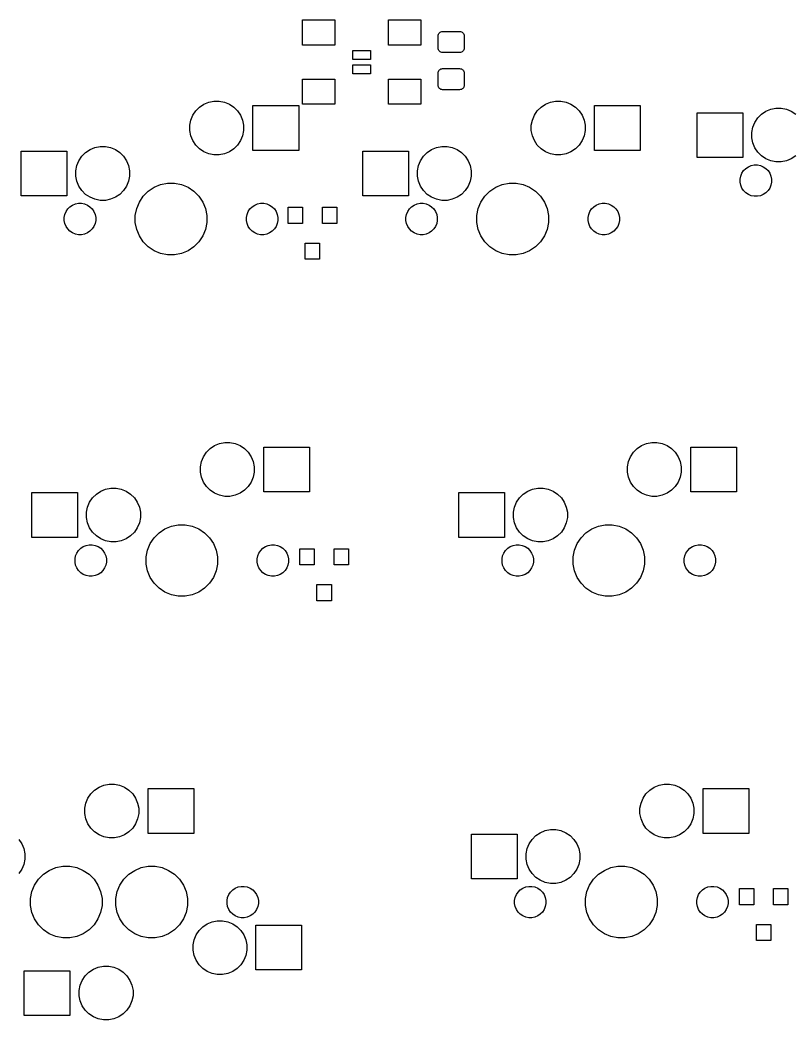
# Model space of a CAD drawing. Extents: x 25 to 360, y 20 to 134.
# Drawn here: x 56.9 to 100, y 72.8 to 128.5 of the extents above; entities that cross this region are included whole.
import ezdxf

# ---------------------------------------------------------------- set-up
doc = ezdxf.new("R2010")
doc.units = 0
doc.layers.add('BLACK', color=7, linetype='CONTINUOUS')

msp = doc.modelspace()

# ---------------------------------------------------------------- linework, layer by layer
at = {"layer": 'BLACK', "linetype": 'CONTINUOUS'}
for p, q in [((72.6765, 127.147), (72.6765, 128.547)), ((72.6765, 128.547), (74.4765, 128.547)), ((74.4765, 128.547), (74.4765, 127.147)), ((77.4765, 127.147), (77.4765, 128.547)), ((77.4765, 128.547), (79.2765, 128.547)), ((79.2765, 128.547), (79.2765, 127.147)), ((80.2425, 127.709), (80.2568, 127.756)), ((80.2568, 127.756), (80.2799, 127.799)), ((80.2799, 127.799), (80.311, 127.837)), ((80.311, 127.837), (80.3489, 127.868)), ((80.3489, 127.868), (80.3921, 127.891)), ((80.3921, 127.891), (80.439, 127.905)), ((80.439, 127.905), (80.4877, 127.91)), ((80.4877, 127.91), (81.4377, 127.91)), ((81.4377, 127.91), (81.4865, 127.905)), ((81.4865, 127.905), (81.5334, 127.891)), ((81.5334, 127.891), (81.5766, 127.868)), ((81.5766, 127.868), (81.6145, 127.837)), ((81.6145, 127.837), (81.6456, 127.799)), ((81.6456, 127.799), (81.6687, 127.756)), ((81.6687, 127.756), (81.6829, 127.709)), ((80.2377, 127.66), (80.2425, 127.709)), ((80.2377, 126.985), (80.2377, 127.66)), ((81.6829, 127.709), (81.6877, 127.66)), ((81.6877, 127.66), (81.6877, 126.985)), ((74.4765, 127.147), (72.6765, 127.147)), ((75.4765, 126.347), (75.4765, 126.847)), ((75.4765, 126.847), (76.4765, 126.847)), ((76.4765, 126.847), (76.4765, 126.347)), ((79.2765, 127.147), (77.4765, 127.147)), ((80.2425, 126.936), (80.2377, 126.985)), ((80.2568, 126.889), (80.2425, 126.936)), ((80.2799, 126.846), (80.2568, 126.889)), ((80.311, 126.808), (80.2799, 126.846)), ((80.3489, 126.777), (80.311, 126.808)), ((80.3921, 126.754), (80.3489, 126.777)), ((80.439, 126.74), (80.3921, 126.754)), ((80.4877, 126.735), (80.439, 126.74)), ((81.4377, 126.735), (80.4877, 126.735)), ((81.4865, 126.74), (81.4377, 126.735)), ((81.5334, 126.754), (81.4865, 126.74)), ((81.5766, 126.777), (81.5334, 126.754)), ((81.6145, 126.808), (81.5766, 126.777)), ((81.6456, 126.846), (81.6145, 126.808)), ((81.6687, 126.889), (81.6456, 126.846)), ((81.6829, 126.936), (81.6687, 126.889)), ((81.6877, 126.985), (81.6829, 126.936)), ((76.4765, 126.347), (75.4765, 126.347)), ((75.4765, 125.547), (75.4765, 126.047)), ((75.4765, 126.047), (76.4765, 126.047)), ((76.4765, 125.547), (75.4765, 125.547)), ((76.4765, 126.047), (76.4765, 125.547)), ((80.2377, 125.585), (80.2425, 125.634)), ((80.2377, 124.91), (80.2377, 125.585)), ((80.2425, 125.634), (80.2568, 125.681)), ((80.2568, 125.681), (80.2799, 125.724)), ((80.2799, 125.724), (80.311, 125.762)), ((80.311, 125.762), (80.3489, 125.793)), ((80.3489, 125.793), (80.3921, 125.816)), ((80.3921, 125.816), (80.439, 125.83)), ((80.439, 125.83), (80.4877, 125.835)), ((80.4877, 125.835), (81.4377, 125.835)), ((81.4377, 125.835), (81.4865, 125.83)), ((81.4865, 125.83), (81.5334, 125.816)), ((81.5334, 125.816), (81.5766, 125.793)), ((81.5766, 125.793), (81.6145, 125.762)), ((81.6145, 125.762), (81.6456, 125.724)), ((81.6456, 125.724), (81.6687, 125.681)), ((81.6687, 125.681), (81.6829, 125.634)), ((81.6829, 125.634), (81.6877, 125.585)), ((81.6877, 125.585), (81.6877, 124.91)), ((72.6765, 123.847), (72.6765, 125.247)), ((72.6765, 125.247), (74.4765, 125.247)), ((74.4765, 125.247), (74.4765, 123.847)), ((77.4765, 123.847), (77.4765, 125.247)), ((77.4765, 125.247), (79.2765, 125.247)), ((79.2765, 125.247), (79.2765, 123.847)), ((80.2425, 124.861), (80.2377, 124.91)), ((80.2568, 124.814), (80.2425, 124.861)), ((80.2799, 124.771), (80.2568, 124.814)), ((80.311, 124.733), (80.2799, 124.771)), ((80.3489, 124.702), (80.311, 124.733)), ((80.3921, 124.679), (80.3489, 124.702)), ((80.439, 124.665), (80.3921, 124.679)), ((80.4877, 124.66), (80.439, 124.665)), ((81.4377, 124.66), (80.4877, 124.66)), ((81.4865, 124.665), (81.4377, 124.66)), ((81.5334, 124.679), (81.4865, 124.665)), ((81.5766, 124.702), (81.5334, 124.679)), ((81.6145, 124.733), (81.5766, 124.702)), ((81.6456, 124.771), (81.6145, 124.733)), ((81.6687, 124.814), (81.6456, 124.771)), ((81.6829, 124.861), (81.6687, 124.814)), ((81.6877, 124.91), (81.6829, 124.861)), ((66.9303, 123.693), (67.176, 123.857)), ((67.176, 123.857), (67.449, 123.97)), ((67.449, 123.97), (67.7388, 124.027)), ((67.7388, 124.027), (68.0342, 124.027)), ((68.0342, 124.027), (68.324, 123.97)), ((68.324, 123.97), (68.597, 123.857)), ((68.597, 123.857), (68.8427, 123.693)), ((74.4765, 123.847), (72.6765, 123.847)), ((79.2765, 123.847), (77.4765, 123.847)), ((85.9803, 123.693), (86.226, 123.857)), ((86.226, 123.857), (86.499, 123.97)), ((86.499, 123.97), (86.7888, 124.027)), ((86.7888, 124.027), (87.0842, 124.027)), ((87.0842, 124.027), (87.374, 123.97)), ((87.374, 123.97), (87.647, 123.857)), ((87.647, 123.857), (87.8927, 123.693)), ((66.5572, 123.238), (66.7214, 123.484)), ((66.7214, 123.484), (66.9303, 123.693)), ((68.8427, 123.693), (69.0516, 123.484)), ((69.0516, 123.484), (69.2158, 123.238)), ((69.9135, 121.277), (69.9135, 123.777)), ((69.9135, 123.777), (72.4635, 123.777)), ((72.4635, 123.777), (72.4635, 121.277)), ((85.6072, 123.238), (85.7714, 123.484)), ((85.7714, 123.484), (85.9803, 123.693)), ((87.8927, 123.693), (88.1016, 123.484)), ((88.1016, 123.484), (88.2658, 123.238)), ((88.9635, 121.277), (88.9635, 123.777)), ((88.9635, 123.777), (91.5135, 123.777)), ((91.5135, 123.777), (91.5135, 121.277)), ((94.6765, 120.877), (94.6765, 123.377)), ((94.6765, 123.377), (97.2265, 123.377)), ((97.2265, 123.377), (97.2265, 120.877)), ((98.0614, 123.084), (98.2703, 123.293)), ((98.2703, 123.293), (98.516, 123.457)), ((98.516, 123.457), (98.789, 123.57)), ((98.789, 123.57), (99.0788, 123.627)), ((99.0788, 123.627), (99.3742, 123.627)), ((99.3742, 123.627), (99.664, 123.57)), ((99.664, 123.57), (99.937, 123.457)), ((99.937, 123.457), (100.183, 123.293)), ((66.3865, 122.675), (66.4441, 122.965)), ((66.4441, 122.965), (66.5572, 123.238)), ((69.2158, 123.238), (69.3289, 122.965)), ((69.3289, 122.965), (69.3865, 122.675)), ((85.4365, 122.675), (85.4941, 122.965)), ((85.4941, 122.965), (85.6072, 123.238)), ((88.2658, 123.238), (88.3788, 122.965)), ((88.3788, 122.965), (88.4365, 122.675)), ((97.7841, 122.565), (97.8972, 122.838)), ((97.8972, 122.838), (98.0614, 123.084)), ((66.3865, 122.38), (66.3865, 122.675)), ((66.4441, 122.09), (66.3865, 122.38)), ((69.3865, 122.38), (69.3289, 122.09)), ((69.3865, 122.675), (69.3865, 122.38)), ((85.4365, 122.38), (85.4365, 122.675)), ((85.4941, 122.09), (85.4365, 122.38)), ((88.4365, 122.38), (88.3788, 122.09)), ((88.4365, 122.675), (88.4365, 122.38)), ((97.7265, 122.275), (97.7841, 122.565)), ((97.7265, 121.98), (97.7265, 122.275)), ((66.5572, 121.817), (66.4441, 122.09)), ((66.7214, 121.571), (66.5572, 121.817)), ((69.2158, 121.817), (69.0516, 121.571)), ((69.3289, 122.09), (69.2158, 121.817)), ((85.6072, 121.817), (85.4941, 122.09)), ((85.7714, 121.571), (85.6072, 121.817)), ((88.2658, 121.817), (88.1016, 121.571)), ((88.3788, 122.09), (88.2658, 121.817)), ((97.7841, 121.69), (97.7265, 121.98)), ((97.8972, 121.417), (97.7841, 121.69)), ((56.9865, 118.737), (56.9865, 121.237)), ((56.9865, 121.237), (59.5365, 121.237)), ((59.5365, 121.237), (59.5365, 118.737)), ((60.3714, 120.944), (60.5803, 121.153)), ((60.5803, 121.153), (60.826, 121.317)), ((60.826, 121.317), (61.099, 121.43)), ((61.099, 121.43), (61.3888, 121.487)), ((61.3888, 121.487), (61.6842, 121.487)), ((61.6842, 121.487), (61.974, 121.43)), ((61.974, 121.43), (62.247, 121.317)), ((62.247, 121.317), (62.4927, 121.153)), ((62.4927, 121.153), (62.7016, 120.944)), ((66.9303, 121.362), (66.7214, 121.571)), ((67.176, 121.198), (66.9303, 121.362)), ((67.449, 121.085), (67.176, 121.198)), ((67.7388, 121.027), (67.449, 121.085)), ((68.324, 121.085), (68.0342, 121.027)), ((68.597, 121.198), (68.324, 121.085)), ((68.8427, 121.362), (68.597, 121.198)), ((69.0516, 121.571), (68.8427, 121.362)), ((72.4635, 121.277), (69.9135, 121.277)), ((76.0365, 118.737), (76.0365, 121.237)), ((76.0365, 121.237), (78.5865, 121.237)), ((78.5865, 121.237), (78.5865, 118.737)), ((79.4214, 120.944), (79.6303, 121.153)), ((79.6303, 121.153), (79.876, 121.317)), ((79.876, 121.317), (80.149, 121.43)), ((80.149, 121.43), (80.4388, 121.487)), ((80.4388, 121.487), (80.7342, 121.487)), ((80.7342, 121.487), (81.024, 121.43)), ((81.024, 121.43), (81.297, 121.317)), ((81.297, 121.317), (81.5427, 121.153)), ((81.5427, 121.153), (81.7516, 120.944)), ((85.9803, 121.362), (85.7714, 121.571)), ((86.226, 121.198), (85.9803, 121.362)), ((86.499, 121.085), (86.226, 121.198)), ((86.7888, 121.027), (86.499, 121.085)), ((87.374, 121.085), (87.0842, 121.027)), ((87.647, 121.198), (87.374, 121.085)), ((87.8927, 121.362), (87.647, 121.198)), ((88.1016, 121.571), (87.8927, 121.362)), ((91.5135, 121.277), (88.9635, 121.277)), ((98.0614, 121.171), (97.8972, 121.417)), ((98.2703, 120.962), (98.0614, 121.171)), ((60.0941, 120.425), (60.2072, 120.698)), ((60.2072, 120.698), (60.3714, 120.944)), ((62.7016, 120.944), (62.8658, 120.698)), ((62.8658, 120.698), (62.9789, 120.425)), ((68.0342, 121.027), (67.7388, 121.027)), ((79.1441, 120.425), (79.2572, 120.698)), ((79.2572, 120.698), (79.4214, 120.944)), ((81.7516, 120.944), (81.9158, 120.698)), ((81.9158, 120.698), (82.0288, 120.425)), ((87.0842, 121.027), (86.7888, 121.027)), ((97.2265, 120.877), (94.6765, 120.877)), ((98.516, 120.798), (98.2703, 120.962)), ((98.789, 120.685), (98.516, 120.798)), ((99.0788, 120.627), (98.789, 120.685)), ((99.3742, 120.627), (99.0788, 120.627)), ((99.664, 120.685), (99.3742, 120.627)), ((99.937, 120.798), (99.664, 120.685)), ((100.183, 120.962), (99.937, 120.798)), ((60.0365, 120.135), (60.0941, 120.425)), ((60.0365, 119.84), (60.0365, 120.135)), ((62.9789, 120.425), (63.0365, 120.135)), ((63.0365, 120.135), (63.0365, 119.84)), ((79.0865, 120.135), (79.1441, 120.425)), ((79.0865, 119.84), (79.0865, 120.135)), ((82.0288, 120.425), (82.0865, 120.135)), ((82.0865, 120.135), (82.0865, 119.84)), ((97.1151, 119.843), (97.1811, 120.002)), ((97.1811, 120.002), (97.2768, 120.145)), ((97.2768, 120.145), (97.3987, 120.267)), ((97.3987, 120.267), (97.542, 120.363)), ((97.542, 120.363), (97.7013, 120.429)), ((97.7013, 120.429), (97.8703, 120.462)), ((97.8703, 120.462), (98.0427, 120.462)), ((98.0427, 120.462), (98.2117, 120.429)), ((98.2117, 120.429), (98.371, 120.363)), ((98.371, 120.363), (98.5143, 120.267)), ((98.5143, 120.267), (98.6361, 120.145)), ((98.6361, 120.145), (98.7319, 120.002)), ((98.7319, 120.002), (98.7979, 119.843)), ((60.0941, 119.55), (60.0365, 119.84)), ((60.2072, 119.277), (60.0941, 119.55)), ((62.9789, 119.55), (62.8658, 119.277)), ((63.0365, 119.84), (62.9789, 119.55)), ((64.7649, 119.365), (65.1501, 119.441)), ((65.1501, 119.441), (65.5429, 119.441)), ((65.5429, 119.441), (65.9281, 119.365)), ((79.1441, 119.55), (79.0865, 119.84)), ((79.2572, 119.277), (79.1441, 119.55)), ((82.0288, 119.55), (81.9158, 119.277)), ((82.0865, 119.84), (82.0288, 119.55)), ((83.8149, 119.365), (84.2001, 119.441)), ((84.2001, 119.441), (84.5929, 119.441)), ((84.5929, 119.441), (84.9781, 119.365)), ((97.0815, 119.674), (97.1151, 119.843)), ((97.0815, 119.501), (97.0815, 119.674)), ((97.1151, 119.332), (97.0815, 119.501)), ((98.7979, 119.843), (98.8315, 119.674)), ((98.8315, 119.501), (98.7979, 119.332)), ((98.8315, 119.674), (98.8315, 119.501)), ((60.3714, 119.031), (60.2072, 119.277)), ((60.5803, 118.822), (60.3714, 119.031)), ((60.826, 118.658), (60.5803, 118.822)), ((62.4927, 118.822), (62.247, 118.658)), ((62.7016, 119.031), (62.4927, 118.822)), ((62.8658, 119.277), (62.7016, 119.031)), ((63.7977, 118.718), (64.0755, 118.996)), ((64.0755, 118.996), (64.402, 119.214)), ((64.402, 119.214), (64.7649, 119.365)), ((65.9281, 119.365), (66.291, 119.214)), ((66.291, 119.214), (66.6175, 118.996)), ((66.6175, 118.996), (66.8953, 118.718)), ((79.4214, 119.031), (79.2572, 119.277)), ((79.6303, 118.822), (79.4214, 119.031)), ((79.876, 118.658), (79.6303, 118.822)), ((81.5427, 118.822), (81.297, 118.658)), ((81.7516, 119.031), (81.5427, 118.822)), ((81.9158, 119.277), (81.7516, 119.031)), ((82.8477, 118.718), (83.1255, 118.996)), ((83.1255, 118.996), (83.452, 119.214)), ((83.452, 119.214), (83.8149, 119.365)), ((84.9781, 119.365), (85.341, 119.214)), ((85.341, 119.214), (85.6675, 118.996)), ((85.6675, 118.996), (85.9453, 118.718)), ((97.1811, 119.173), (97.1151, 119.332)), ((97.2768, 119.03), (97.1811, 119.173)), ((97.3987, 118.908), (97.2768, 119.03)), ((97.542, 118.812), (97.3987, 118.908)), ((97.7013, 118.746), (97.542, 118.812)), ((98.371, 118.812), (98.2117, 118.746)), ((98.5143, 118.908), (98.371, 118.812)), ((98.6361, 119.03), (98.5143, 118.908)), ((98.7319, 119.173), (98.6361, 119.03)), ((98.7979, 119.332), (98.7319, 119.173)), ((59.5365, 118.737), (56.9865, 118.737)), ((59.852, 118.223), (60.0113, 118.289)), ((60.0113, 118.289), (60.1803, 118.322)), ((60.1803, 118.322), (60.3527, 118.322)), ((60.3527, 118.322), (60.5217, 118.289)), ((60.5217, 118.289), (60.681, 118.223)), ((61.099, 118.545), (60.826, 118.658)), ((61.3888, 118.487), (61.099, 118.545)), ((61.6842, 118.487), (61.3888, 118.487)), ((61.974, 118.545), (61.6842, 118.487)), ((62.247, 118.658), (61.974, 118.545)), ((63.4292, 118.029), (63.5795, 118.392)), ((63.5795, 118.392), (63.7977, 118.718)), ((66.8953, 118.718), (67.1135, 118.392)), ((67.1135, 118.392), (67.2638, 118.029)), ((70.012, 118.223), (70.1713, 118.289)), ((70.1713, 118.289), (70.3403, 118.322)), ((70.3403, 118.322), (70.5127, 118.322)), ((70.5127, 118.322), (70.6817, 118.289)), ((70.6817, 118.289), (70.841, 118.223)), ((78.5865, 118.737), (76.0365, 118.737)), ((78.902, 118.223), (79.0613, 118.289)), ((79.0613, 118.289), (79.2303, 118.322)), ((79.2303, 118.322), (79.4027, 118.322)), ((79.4027, 118.322), (79.5717, 118.289)), ((79.5717, 118.289), (79.731, 118.223)), ((80.149, 118.545), (79.876, 118.658)), ((80.4388, 118.487), (80.149, 118.545)), ((80.7342, 118.487), (80.4388, 118.487)), ((81.024, 118.545), (80.7342, 118.487)), ((81.297, 118.658), (81.024, 118.545)), ((82.4792, 118.029), (82.6295, 118.392)), ((82.6295, 118.392), (82.8477, 118.718)), ((85.9453, 118.718), (86.1635, 118.392)), ((86.1635, 118.392), (86.3138, 118.029)), ((89.062, 118.223), (89.2213, 118.289)), ((89.2213, 118.289), (89.3903, 118.322)), ((89.3903, 118.322), (89.5627, 118.322)), ((89.5627, 118.322), (89.7317, 118.289)), ((89.7317, 118.289), (89.891, 118.223)), ((97.8703, 118.712), (97.7013, 118.746)), ((98.0427, 118.712), (97.8703, 118.712)), ((98.2117, 118.746), (98.0427, 118.712)), ((59.3915, 117.534), (59.4251, 117.703)), ((59.4251, 117.703), (59.4911, 117.862)), ((59.4911, 117.862), (59.5868, 118.005)), ((59.5868, 118.005), (59.7087, 118.127)), ((59.7087, 118.127), (59.852, 118.223)), ((60.681, 118.223), (60.8243, 118.127)), ((60.8243, 118.127), (60.9462, 118.005)), ((60.9462, 118.005), (61.0419, 117.862)), ((61.0419, 117.862), (61.1079, 117.703)), ((61.1079, 117.703), (61.1415, 117.534)), ((63.3526, 117.644), (63.4292, 118.029)), ((67.2638, 118.029), (67.3404, 117.644)), ((69.5515, 117.534), (69.5851, 117.703)), ((69.5851, 117.703), (69.6511, 117.862)), ((69.6511, 117.862), (69.7468, 118.005)), ((69.7468, 118.005), (69.8687, 118.127)), ((69.8687, 118.127), (70.012, 118.223)), ((70.841, 118.223), (70.9843, 118.127)), ((70.9843, 118.127), (71.1062, 118.005)), ((71.1062, 118.005), (71.2019, 117.862)), ((71.2019, 117.862), (71.2679, 117.703)), ((71.2679, 117.703), (71.3015, 117.534)), ((71.8827, 117.204), (71.8827, 118.104)), ((71.8827, 118.104), (72.6827, 118.104)), ((72.6827, 118.104), (72.6827, 117.204)), ((73.7827, 117.204), (73.7827, 118.104)), ((73.7827, 118.104), (74.5827, 118.104)), ((74.5827, 118.104), (74.5827, 117.204)), ((78.4415, 117.534), (78.4751, 117.703)), ((78.4751, 117.703), (78.5411, 117.862)), ((78.5411, 117.862), (78.6368, 118.005)), ((78.6368, 118.005), (78.7587, 118.127)), ((78.7587, 118.127), (78.902, 118.223)), ((79.731, 118.223), (79.8743, 118.127)), ((79.8743, 118.127), (79.9961, 118.005)), ((79.9961, 118.005), (80.0919, 117.862)), ((80.0919, 117.862), (80.1579, 117.703)), ((80.1579, 117.703), (80.1915, 117.534)), ((82.4026, 117.644), (82.4792, 118.029)), ((86.3138, 118.029), (86.3904, 117.644)), ((88.6015, 117.534), (88.6351, 117.703)), ((88.6351, 117.703), (88.7011, 117.862)), ((88.7011, 117.862), (88.7968, 118.005)), ((88.7968, 118.005), (88.9187, 118.127)), ((88.9187, 118.127), (89.062, 118.223)), ((89.891, 118.223), (90.0343, 118.127)), ((90.0343, 118.127), (90.1561, 118.005)), ((90.1561, 118.005), (90.2519, 117.862)), ((90.2519, 117.862), (90.3179, 117.703)), ((90.3179, 117.703), (90.3515, 117.534)), ((59.3915, 117.361), (59.3915, 117.534)), ((59.4251, 117.192), (59.3915, 117.361)), ((59.4911, 117.033), (59.4251, 117.192)), ((61.1079, 117.192), (61.0419, 117.033)), ((61.1415, 117.361), (61.1079, 117.192)), ((61.1415, 117.534), (61.1415, 117.361)), ((63.3526, 117.251), (63.3526, 117.644)), ((63.4292, 116.866), (63.3526, 117.251)), ((67.3404, 117.251), (67.2638, 116.866)), ((67.3404, 117.644), (67.3404, 117.251)), ((69.5515, 117.361), (69.5515, 117.534)), ((69.5851, 117.192), (69.5515, 117.361)), ((69.6511, 117.033), (69.5851, 117.192)), ((71.2679, 117.192), (71.2019, 117.033)), ((71.3015, 117.361), (71.2679, 117.192)), ((71.3015, 117.534), (71.3015, 117.361)), ((72.6827, 117.204), (71.8827, 117.204)), ((74.5827, 117.204), (73.7827, 117.204)), ((78.4415, 117.361), (78.4415, 117.534)), ((78.4751, 117.192), (78.4415, 117.361)), ((78.5411, 117.033), (78.4751, 117.192)), ((80.1579, 117.192), (80.0919, 117.033)), ((80.1915, 117.361), (80.1579, 117.192)), ((80.1915, 117.534), (80.1915, 117.361)), ((82.4026, 117.251), (82.4026, 117.644)), ((82.4792, 116.866), (82.4026, 117.251)), ((86.3904, 117.251), (86.3138, 116.866)), ((86.3904, 117.644), (86.3904, 117.251)), ((88.6015, 117.361), (88.6015, 117.534)), ((88.6351, 117.192), (88.6015, 117.361)), ((88.7011, 117.033), (88.6351, 117.192)), ((90.3179, 117.192), (90.2519, 117.033)), ((90.3515, 117.361), (90.3179, 117.192)), ((90.3515, 117.534), (90.3515, 117.361)), ((59.5868, 116.89), (59.4911, 117.033)), ((59.7087, 116.768), (59.5868, 116.89)), ((59.852, 116.672), (59.7087, 116.768)), ((60.0113, 116.606), (59.852, 116.672)), ((60.1803, 116.572), (60.0113, 116.606)), ((60.5217, 116.606), (60.3527, 116.572)), ((60.681, 116.672), (60.5217, 116.606)), ((60.8243, 116.768), (60.681, 116.672)), ((60.9462, 116.89), (60.8243, 116.768)), ((61.0419, 117.033), (60.9462, 116.89)), ((63.5795, 116.503), (63.4292, 116.866)), ((67.2638, 116.866), (67.1135, 116.503)), ((69.7468, 116.89), (69.6511, 117.033)), ((69.8687, 116.768), (69.7468, 116.89)), ((70.012, 116.672), (69.8687, 116.768)), ((70.1713, 116.606), (70.012, 116.672)), ((70.3403, 116.572), (70.1713, 116.606)), ((70.6817, 116.606), (70.5127, 116.572)), ((70.841, 116.672), (70.6817, 116.606)), ((70.9843, 116.768), (70.841, 116.672)), ((71.1062, 116.89), (70.9843, 116.768)), ((71.2019, 117.033), (71.1062, 116.89)), ((78.6368, 116.89), (78.5411, 117.033)), ((78.7587, 116.768), (78.6368, 116.89)), ((78.902, 116.672), (78.7587, 116.768)), ((79.0613, 116.606), (78.902, 116.672)), ((79.2303, 116.572), (79.0613, 116.606)), ((79.5717, 116.606), (79.4027, 116.572)), ((79.731, 116.672), (79.5717, 116.606)), ((79.8743, 116.768), (79.731, 116.672)), ((79.9961, 116.89), (79.8743, 116.768)), ((80.0919, 117.033), (79.9961, 116.89)), ((82.6295, 116.503), (82.4792, 116.866)), ((86.3138, 116.866), (86.1635, 116.503)), ((88.7968, 116.89), (88.7011, 117.033)), ((88.9187, 116.768), (88.7968, 116.89)), ((89.062, 116.672), (88.9187, 116.768)), ((89.2213, 116.606), (89.062, 116.672)), ((89.3903, 116.572), (89.2213, 116.606)), ((89.7317, 116.606), (89.5627, 116.572)), ((89.891, 116.672), (89.7317, 116.606)), ((90.0343, 116.768), (89.891, 116.672)), ((90.1561, 116.89), (90.0343, 116.768)), ((90.2519, 117.033), (90.1561, 116.89)), ((60.3527, 116.572), (60.1803, 116.572)), ((63.7977, 116.176), (63.5795, 116.503)), ((64.0755, 115.899), (63.7977, 116.176)), ((66.8953, 116.176), (66.6175, 115.899)), ((67.1135, 116.503), (66.8953, 116.176)), ((70.5127, 116.572), (70.3403, 116.572)), ((72.8327, 115.204), (72.8327, 116.104)), ((72.8327, 116.104), (73.6327, 116.104)), ((73.6327, 116.104), (73.6327, 115.204)), ((79.4027, 116.572), (79.2303, 116.572)), ((82.8477, 116.176), (82.6295, 116.503)), ((83.1255, 115.899), (82.8477, 116.176)), ((85.9453, 116.176), (85.6675, 115.899)), ((86.1635, 116.503), (85.9453, 116.176)), ((89.5627, 116.572), (89.3903, 116.572)), ((64.402, 115.68), (64.0755, 115.899)), ((64.7649, 115.53), (64.402, 115.68)), ((65.1501, 115.454), (64.7649, 115.53)), ((65.9281, 115.53), (65.5429, 115.454)), ((66.291, 115.68), (65.9281, 115.53)), ((66.6175, 115.899), (66.291, 115.68)), ((83.452, 115.68), (83.1255, 115.899)), ((83.8149, 115.53), (83.452, 115.68)), ((84.2001, 115.454), (83.8149, 115.53)), ((84.9781, 115.53), (84.5929, 115.454)), ((85.341, 115.68), (84.9781, 115.53)), ((85.6675, 115.899), (85.341, 115.68)), ((65.5429, 115.454), (65.1501, 115.454)), ((73.6327, 115.204), (72.8327, 115.204)), ((84.5929, 115.454), (84.2001, 115.454)), ((67.7735, 104.807), (68.0465, 104.92)), ((68.0465, 104.92), (68.3363, 104.977)), ((68.3363, 104.977), (68.6317, 104.977)), ((68.6317, 104.977), (68.9215, 104.92)), ((68.9215, 104.92), (69.1945, 104.807)), ((91.586, 104.807), (91.859, 104.92)), ((91.859, 104.92), (92.1488, 104.977)), ((92.1488, 104.977), (92.4442, 104.977)), ((92.4442, 104.977), (92.734, 104.92)), ((92.734, 104.92), (93.007, 104.807)), ((67.1547, 104.188), (67.3189, 104.434)), ((67.3189, 104.434), (67.5278, 104.643)), ((67.5278, 104.643), (67.7735, 104.807)), ((69.1945, 104.807), (69.4402, 104.643)), ((69.4402, 104.643), (69.6491, 104.434)), ((69.6491, 104.434), (69.8133, 104.188)), ((70.511, 102.227), (70.511, 104.727)), ((70.511, 104.727), (73.061, 104.727)), ((73.061, 104.727), (73.061, 102.227)), ((90.9672, 104.188), (91.1314, 104.434)), ((91.1314, 104.434), (91.3403, 104.643)), ((91.3403, 104.643), (91.586, 104.807)), ((93.007, 104.807), (93.2527, 104.643)), ((93.2527, 104.643), (93.4616, 104.434)), ((93.4616, 104.434), (93.6258, 104.188)), ((94.3235, 102.227), (94.3235, 104.727)), ((94.3235, 104.727), (96.8735, 104.727)), ((96.8735, 104.727), (96.8735, 102.227)), ((66.984, 103.625), (67.0416, 103.915)), ((67.0416, 103.915), (67.1547, 104.188)), ((69.8133, 104.188), (69.9264, 103.915)), ((69.9264, 103.915), (69.984, 103.625)), ((90.7965, 103.625), (90.8541, 103.915)), ((90.8541, 103.915), (90.9672, 104.188)), ((93.6258, 104.188), (93.7389, 103.915)), ((93.7389, 103.915), (93.7965, 103.625)), ((66.984, 103.33), (66.984, 103.625)), ((67.0416, 103.04), (66.984, 103.33)), ((69.984, 103.33), (69.9264, 103.04)), ((69.984, 103.625), (69.984, 103.33)), ((90.7965, 103.33), (90.7965, 103.625)), ((90.8541, 103.04), (90.7965, 103.33)), ((93.7965, 103.33), (93.7389, 103.04)), ((93.7965, 103.625), (93.7965, 103.33)), ((67.1547, 102.767), (67.0416, 103.04)), ((67.3189, 102.521), (67.1547, 102.767)), ((69.8133, 102.767), (69.6491, 102.521)), ((69.9264, 103.04), (69.8133, 102.767)), ((90.9672, 102.767), (90.8541, 103.04)), ((91.1314, 102.521), (90.9672, 102.767)), ((93.6258, 102.767), (93.4616, 102.521)), ((93.7389, 103.04), (93.6258, 102.767)), ((57.584, 99.6874), (57.584, 102.187)), ((57.584, 102.187), (60.134, 102.187)), ((60.134, 102.187), (60.134, 99.6874)), ((60.9689, 101.894), (61.1778, 102.103)), ((61.1778, 102.103), (61.4235, 102.267)), ((61.4235, 102.267), (61.6965, 102.38)), ((61.6965, 102.38), (61.9863, 102.437)), ((61.9863, 102.437), (62.2817, 102.437)), ((62.2817, 102.437), (62.5715, 102.38)), ((62.5715, 102.38), (62.8445, 102.267)), ((62.8445, 102.267), (63.0902, 102.103)), ((63.0902, 102.103), (63.2991, 101.894)), ((67.5278, 102.312), (67.3189, 102.521)), ((67.7735, 102.148), (67.5278, 102.312)), ((68.0465, 102.035), (67.7735, 102.148)), ((69.1945, 102.148), (68.9215, 102.035)), ((69.4402, 102.312), (69.1945, 102.148)), ((69.6491, 102.521), (69.4402, 102.312)), ((73.061, 102.227), (70.511, 102.227)), ((81.3965, 99.6874), (81.3965, 102.187)), ((81.3965, 102.187), (83.9465, 102.187)), ((83.9465, 102.187), (83.9465, 99.6874)), ((84.7814, 101.894), (84.9903, 102.103)), ((84.9903, 102.103), (85.236, 102.267)), ((85.236, 102.267), (85.509, 102.38)), ((85.509, 102.38), (85.7988, 102.437)), ((85.7988, 102.437), (86.0942, 102.437)), ((86.0942, 102.437), (86.384, 102.38)), ((86.384, 102.38), (86.657, 102.267)), ((86.657, 102.267), (86.9027, 102.103)), ((86.9027, 102.103), (87.1116, 101.894)), ((91.3403, 102.312), (91.1314, 102.521)), ((91.586, 102.148), (91.3403, 102.312)), ((91.859, 102.035), (91.586, 102.148)), ((93.007, 102.148), (92.734, 102.035)), ((93.2527, 102.312), (93.007, 102.148)), ((93.4616, 102.521), (93.2527, 102.312)), ((96.8735, 102.227), (94.3235, 102.227)), ((60.6916, 101.375), (60.8047, 101.648)), ((60.8047, 101.648), (60.9689, 101.894)), ((63.2991, 101.894), (63.4633, 101.648)), ((63.4633, 101.648), (63.5764, 101.375)), ((68.3363, 101.977), (68.0465, 102.035)), ((68.6317, 101.977), (68.3363, 101.977)), ((68.9215, 102.035), (68.6317, 101.977)), ((84.5041, 101.375), (84.6172, 101.648)), ((84.6172, 101.648), (84.7814, 101.894)), ((87.1116, 101.894), (87.2758, 101.648)), ((87.2758, 101.648), (87.3889, 101.375)), ((92.1488, 101.977), (91.859, 102.035)), ((92.4442, 101.977), (92.1488, 101.977)), ((92.734, 102.035), (92.4442, 101.977)), ((60.634, 101.085), (60.6916, 101.375)), ((60.634, 100.79), (60.634, 101.085)), ((63.5764, 101.375), (63.634, 101.085)), ((63.634, 101.085), (63.634, 100.79)), ((84.4465, 101.085), (84.5041, 101.375)), ((84.4465, 100.79), (84.4465, 101.085)), ((87.3889, 101.375), (87.4465, 101.085)), ((87.4465, 101.085), (87.4465, 100.79)), ((60.6916, 100.5), (60.634, 100.79)), ((60.8047, 100.227), (60.6916, 100.5)), ((63.5764, 100.5), (63.4633, 100.227)), ((63.634, 100.79), (63.5764, 100.5)), ((84.5041, 100.5), (84.4465, 100.79)), ((84.6172, 100.227), (84.5041, 100.5)), ((87.3889, 100.5), (87.2758, 100.227)), ((87.4465, 100.79), (87.3889, 100.5)), ((60.9689, 99.9812), (60.8047, 100.227)), ((61.1778, 99.7723), (60.9689, 99.9812)), ((63.2991, 99.9812), (63.0902, 99.7723)), ((63.4633, 100.227), (63.2991, 99.9812)), ((64.3952, 99.6684), (64.673, 99.9462)), ((64.673, 99.9462), (64.9995, 100.164)), ((64.9995, 100.164), (65.3624, 100.315)), ((65.3624, 100.315), (65.7476, 100.391)), ((65.7476, 100.391), (66.1404, 100.391)), ((66.1404, 100.391), (66.5256, 100.315)), ((66.5256, 100.315), (66.8885, 100.164)), ((66.8885, 100.164), (67.215, 99.9462)), ((67.215, 99.9462), (67.4928, 99.6684)), ((84.7814, 99.9812), (84.6172, 100.227)), ((84.9903, 99.7723), (84.7814, 99.9812)), ((87.1116, 99.9812), (86.9027, 99.7723)), ((87.2758, 100.227), (87.1116, 99.9812)), ((88.2077, 99.6684), (88.4855, 99.9462)), ((88.4855, 99.9462), (88.812, 100.164)), ((88.812, 100.164), (89.1749, 100.315)), ((89.1749, 100.315), (89.5601, 100.391)), ((89.5601, 100.391), (89.9529, 100.391)), ((89.9529, 100.391), (90.3381, 100.315)), ((90.3381, 100.315), (90.701, 100.164)), ((90.701, 100.164), (91.0275, 99.9462)), ((91.0275, 99.9462), (91.3053, 99.6684)), ((60.134, 99.6874), (57.584, 99.6874)), ((61.4235, 99.6081), (61.1778, 99.7723)), ((61.6965, 99.495), (61.4235, 99.6081)), ((61.9863, 99.4374), (61.6965, 99.495)), ((62.2817, 99.4374), (61.9863, 99.4374)), ((62.5715, 99.495), (62.2817, 99.4374)), ((62.8445, 99.6081), (62.5715, 99.495)), ((63.0902, 99.7723), (62.8445, 99.6081)), ((64.0267, 98.979), (64.177, 99.3419)), ((64.177, 99.3419), (64.3952, 99.6684)), ((67.4928, 99.6684), (67.711, 99.3419)), ((67.711, 99.3419), (67.8613, 98.979)), ((83.9465, 99.6874), (81.3965, 99.6874)), ((85.236, 99.6081), (84.9903, 99.7723)), ((85.509, 99.495), (85.236, 99.6081)), ((85.7988, 99.4374), (85.509, 99.495)), ((86.0942, 99.4374), (85.7988, 99.4374)), ((86.384, 99.495), (86.0942, 99.4374)), ((86.657, 99.6081), (86.384, 99.495)), ((86.9027, 99.7723), (86.657, 99.6081)), ((87.8392, 98.979), (87.9895, 99.3419)), ((87.9895, 99.3419), (88.2077, 99.6684)), ((91.3053, 99.6684), (91.5235, 99.3419)), ((91.5235, 99.3419), (91.6738, 98.979)), ((60.0226, 98.6526), (60.0886, 98.8119)), ((60.0886, 98.8119), (60.1843, 98.9552)), ((60.1843, 98.9552), (60.3062, 99.0771)), ((60.3062, 99.0771), (60.4495, 99.1728)), ((60.4495, 99.1728), (60.6088, 99.2388)), ((60.6088, 99.2388), (60.7778, 99.2724)), ((60.7778, 99.2724), (60.9502, 99.2724)), ((60.9502, 99.2724), (61.1192, 99.2388)), ((61.1192, 99.2388), (61.2785, 99.1728)), ((61.2785, 99.1728), (61.4218, 99.0771)), ((61.4218, 99.0771), (61.5437, 98.9552)), ((61.5437, 98.9552), (61.6394, 98.8119)), ((61.6394, 98.8119), (61.7054, 98.6526)), ((63.9501, 98.5938), (64.0267, 98.979)), ((67.8613, 98.979), (67.9379, 98.5938)), ((70.1826, 98.6526), (70.2486, 98.8119)), ((70.2486, 98.8119), (70.3443, 98.9552)), ((70.3443, 98.9552), (70.4662, 99.0771)), ((70.4662, 99.0771), (70.6095, 99.1728)), ((70.6095, 99.1728), (70.7688, 99.2388)), ((70.7688, 99.2388), (70.9378, 99.2724)), ((70.9378, 99.2724), (71.1102, 99.2724)), ((71.1102, 99.2724), (71.2792, 99.2388)), ((71.2792, 99.2388), (71.4385, 99.1728)), ((71.4385, 99.1728), (71.5818, 99.0771)), ((71.5818, 99.0771), (71.7037, 98.9552)), ((71.7037, 98.9552), (71.7994, 98.8119)), ((71.7994, 98.8119), (71.8654, 98.6526)), ((72.534, 98.1537), (72.534, 99.0537)), ((72.534, 99.0537), (73.334, 99.0537)), ((73.334, 99.0537), (73.334, 98.1537)), ((74.434, 98.1537), (74.434, 99.0537)), ((74.434, 99.0537), (75.234, 99.0537)), ((75.234, 99.0537), (75.234, 98.1537)), ((83.8351, 98.6526), (83.9011, 98.8119)), ((83.9011, 98.8119), (83.9968, 98.9552)), ((83.9968, 98.9552), (84.1187, 99.0771)), ((84.1187, 99.0771), (84.262, 99.1728)), ((84.262, 99.1728), (84.4213, 99.2388)), ((84.4213, 99.2388), (84.5903, 99.2724)), ((84.5903, 99.2724), (84.7627, 99.2724)), ((84.7627, 99.2724), (84.9317, 99.2388)), ((84.9317, 99.2388), (85.091, 99.1728)), ((85.091, 99.1728), (85.2343, 99.0771)), ((85.2343, 99.0771), (85.3562, 98.9552)), ((85.3562, 98.9552), (85.4519, 98.8119)), ((85.4519, 98.8119), (85.5179, 98.6526)), ((87.7626, 98.5938), (87.8392, 98.979)), ((91.6738, 98.979), (91.7504, 98.5938)), ((93.9951, 98.6526), (94.0611, 98.8119)), ((94.0611, 98.8119), (94.1568, 98.9552)), ((94.1568, 98.9552), (94.2787, 99.0771)), ((94.2787, 99.0771), (94.422, 99.1728)), ((94.422, 99.1728), (94.5813, 99.2388)), ((94.5813, 99.2388), (94.7503, 99.2724)), ((94.7503, 99.2724), (94.9227, 99.2724)), ((94.9227, 99.2724), (95.0917, 99.2388)), ((95.0917, 99.2388), (95.251, 99.1728)), ((95.251, 99.1728), (95.3943, 99.0771)), ((95.3943, 99.0771), (95.5162, 98.9552)), ((95.5162, 98.9552), (95.6119, 98.8119)), ((95.6119, 98.8119), (95.6779, 98.6526)), ((59.989, 98.4836), (60.0226, 98.6526)), ((59.989, 98.3112), (59.989, 98.4836)), ((60.0226, 98.1422), (59.989, 98.3112)), ((61.7054, 98.6526), (61.739, 98.4836)), ((61.739, 98.3112), (61.7054, 98.1422)), ((61.739, 98.4836), (61.739, 98.3112)), ((63.9501, 98.201), (63.9501, 98.5938)), ((64.0267, 97.8158), (63.9501, 98.201)), ((67.9379, 98.201), (67.8613, 97.8158)), ((67.9379, 98.5938), (67.9379, 98.201)), ((70.149, 98.4836), (70.1826, 98.6526)), ((70.149, 98.3112), (70.149, 98.4836)), ((70.1826, 98.1422), (70.149, 98.3112)), ((71.8654, 98.6526), (71.899, 98.4836)), ((71.899, 98.3112), (71.8654, 98.1422)), ((71.899, 98.4836), (71.899, 98.3112)), ((83.8015, 98.4836), (83.8351, 98.6526)), ((83.8015, 98.3112), (83.8015, 98.4836)), ((83.8351, 98.1422), (83.8015, 98.3112)), ((85.5179, 98.6526), (85.5515, 98.4836)), ((85.5515, 98.3112), (85.5179, 98.1422)), ((85.5515, 98.4836), (85.5515, 98.3112)), ((87.7626, 98.201), (87.7626, 98.5938)), ((87.8392, 97.8158), (87.7626, 98.201)), ((91.7504, 98.201), (91.6738, 97.8158)), ((91.7504, 98.5938), (91.7504, 98.201)), ((93.9615, 98.4836), (93.9951, 98.6526)), ((93.9615, 98.3112), (93.9615, 98.4836)), ((93.9951, 98.1422), (93.9615, 98.3112)), ((95.6779, 98.6526), (95.7115, 98.4836)), ((95.7115, 98.3112), (95.6779, 98.1422)), ((95.7115, 98.4836), (95.7115, 98.3112)), ((60.0886, 97.9829), (60.0226, 98.1422)), ((60.1843, 97.8396), (60.0886, 97.9829)), ((60.3062, 97.7177), (60.1843, 97.8396)), ((60.4495, 97.622), (60.3062, 97.7177)), ((60.6088, 97.556), (60.4495, 97.622)), ((61.2785, 97.622), (61.1192, 97.556)), ((61.4218, 97.7177), (61.2785, 97.622)), ((61.5437, 97.8396), (61.4218, 97.7177)), ((61.6394, 97.9829), (61.5437, 97.8396)), ((61.7054, 98.1422), (61.6394, 97.9829)), ((64.177, 97.4529), (64.0267, 97.8158)), ((67.8613, 97.8158), (67.711, 97.4529)), ((70.2486, 97.9829), (70.1826, 98.1422)), ((70.3443, 97.8396), (70.2486, 97.9829)), ((70.4662, 97.7177), (70.3443, 97.8396)), ((70.6095, 97.622), (70.4662, 97.7177)), ((70.7688, 97.556), (70.6095, 97.622)), ((71.4385, 97.622), (71.2792, 97.556)), ((71.5818, 97.7177), (71.4385, 97.622)), ((71.7037, 97.8396), (71.5818, 97.7177)), ((71.7994, 97.9829), (71.7037, 97.8396)), ((71.8654, 98.1422), (71.7994, 97.9829)), ((73.334, 98.1537), (72.534, 98.1537)), ((75.234, 98.1537), (74.434, 98.1537)), ((83.9011, 97.9829), (83.8351, 98.1422)), ((83.9968, 97.8396), (83.9011, 97.9829)), ((84.1187, 97.7177), (83.9968, 97.8396)), ((84.262, 97.622), (84.1187, 97.7177)), ((84.4213, 97.556), (84.262, 97.622)), ((85.091, 97.622), (84.9317, 97.556)), ((85.2343, 97.7177), (85.091, 97.622)), ((85.3562, 97.8396), (85.2343, 97.7177)), ((85.4519, 97.9829), (85.3562, 97.8396)), ((85.5179, 98.1422), (85.4519, 97.9829)), ((87.9895, 97.4529), (87.8392, 97.8158)), ((91.6738, 97.8158), (91.5235, 97.4529)), ((94.0611, 97.9829), (93.9951, 98.1422)), ((94.1568, 97.8396), (94.0611, 97.9829)), ((94.2787, 97.7177), (94.1568, 97.8396)), ((94.422, 97.622), (94.2787, 97.7177)), ((94.5813, 97.556), (94.422, 97.622)), ((95.251, 97.622), (95.0917, 97.556)), ((95.3943, 97.7177), (95.251, 97.622)), ((95.5162, 97.8396), (95.3943, 97.7177)), ((95.6119, 97.9829), (95.5162, 97.8396)), ((95.6779, 98.1422), (95.6119, 97.9829)), ((60.7778, 97.5224), (60.6088, 97.556)), ((60.9502, 97.5224), (60.7778, 97.5224)), ((61.1192, 97.556), (60.9502, 97.5224)), ((64.3952, 97.1264), (64.177, 97.4529)), ((64.673, 96.8486), (64.3952, 97.1264)), ((67.4928, 97.1264), (67.215, 96.8486)), ((67.711, 97.4529), (67.4928, 97.1264)), ((70.9378, 97.5224), (70.7688, 97.556)), ((71.1102, 97.5224), (70.9378, 97.5224)), ((71.2792, 97.556), (71.1102, 97.5224)), ((84.5903, 97.5224), (84.4213, 97.556)), ((84.7627, 97.5224), (84.5903, 97.5224)), ((84.9317, 97.556), (84.7627, 97.5224)), ((88.2077, 97.1264), (87.9895, 97.4529)), ((88.4855, 96.8486), (88.2077, 97.1264)), ((91.3053, 97.1264), (91.0275, 96.8486)), ((91.5235, 97.4529), (91.3053, 97.1264)), ((94.7503, 97.5224), (94.5813, 97.556)), ((94.9227, 97.5224), (94.7503, 97.5224)), ((95.0917, 97.556), (94.9227, 97.5224)), ((64.9995, 96.6304), (64.673, 96.8486)), ((65.3624, 96.4801), (64.9995, 96.6304)), ((66.8885, 96.6304), (66.5256, 96.4801)), ((67.215, 96.8486), (66.8885, 96.6304)), ((73.484, 96.1537), (73.484, 97.0537)), ((73.484, 97.0537), (74.284, 97.0537)), ((74.284, 97.0537), (74.284, 96.1537)), ((88.812, 96.6304), (88.4855, 96.8486)), ((89.1749, 96.4801), (88.812, 96.6304)), ((90.701, 96.6304), (90.3381, 96.4801)), ((91.0275, 96.8486), (90.701, 96.6304)), ((65.7476, 96.4035), (65.3624, 96.4801)), ((66.1404, 96.4035), (65.7476, 96.4035)), ((66.5256, 96.4801), (66.1404, 96.4035)), ((74.284, 96.1537), (73.484, 96.1537)), ((89.5601, 96.4035), (89.1749, 96.4801)), ((89.9529, 96.4035), (89.5601, 96.4035)), ((90.3381, 96.4801), (89.9529, 96.4035)), ((61.6027, 85.8698), (61.8925, 85.9274)), ((61.8925, 85.9274), (62.188, 85.9274)), ((62.188, 85.9274), (62.4778, 85.8698)), ((92.559, 85.8697), (92.8488, 85.9274)), ((92.8488, 85.9274), (93.1442, 85.9274)), ((93.1442, 85.9274), (93.434, 85.8697)), ((60.711, 85.1379), (60.8751, 85.3836)), ((60.8751, 85.3836), (61.084, 85.5925)), ((61.084, 85.5925), (61.3297, 85.7567)), ((61.3297, 85.7567), (61.6027, 85.8698)), ((62.4778, 85.8698), (62.7508, 85.7567)), ((62.7508, 85.7567), (62.9964, 85.5925)), ((62.9964, 85.5925), (63.2054, 85.3836)), ((63.2054, 85.3836), (63.3695, 85.1379)), ((64.0672, 83.1774), (64.0672, 85.6774)), ((64.0672, 85.6774), (66.6172, 85.6774)), ((66.6172, 85.6774), (66.6172, 83.1774)), ((91.6672, 85.1379), (91.8314, 85.3836)), ((91.8314, 85.3836), (92.0403, 85.5925)), ((92.0403, 85.5925), (92.286, 85.7567)), ((92.286, 85.7567), (92.559, 85.8697)), ((93.434, 85.8697), (93.707, 85.7567)), ((93.707, 85.7567), (93.9527, 85.5925)), ((93.9527, 85.5925), (94.1616, 85.3836)), ((94.1616, 85.3836), (94.3258, 85.1379)), ((95.0235, 83.1774), (95.0235, 85.6774)), ((95.0235, 85.6774), (97.5735, 85.6774)), ((97.5735, 85.6774), (97.5735, 83.1774)), ((60.5402, 84.5751), (60.5979, 84.8649)), ((60.5979, 84.8649), (60.711, 85.1379)), ((63.3695, 85.1379), (63.4826, 84.8649)), ((63.4826, 84.8649), (63.5402, 84.5751)), ((91.4965, 84.5751), (91.5541, 84.8649)), ((91.5541, 84.8649), (91.6672, 85.1379)), ((94.3258, 85.1379), (94.4388, 84.8649)), ((94.4388, 84.8649), (94.4965, 84.5751)), ((60.5402, 84.2797), (60.5402, 84.5751)), ((60.5979, 83.9899), (60.5402, 84.2797)), ((63.5402, 84.2797), (63.4826, 83.9899)), ((63.5402, 84.5751), (63.5402, 84.2797)), ((91.4965, 84.2797), (91.4965, 84.5751)), ((91.5541, 83.9899), (91.4965, 84.2797)), ((94.4965, 84.2797), (94.4388, 83.9899)), ((94.4965, 84.5751), (94.4965, 84.2797)), ((60.711, 83.7169), (60.5979, 83.9899)), ((60.8751, 83.4712), (60.711, 83.7169)), ((63.3695, 83.7169), (63.2054, 83.4712)), ((63.4826, 83.9899), (63.3695, 83.7169)), ((91.6672, 83.7169), (91.5541, 83.9899)), ((91.8314, 83.4712), (91.6672, 83.7169)), ((94.3258, 83.7169), (94.1616, 83.4712)), ((94.4388, 83.9899), (94.3258, 83.7169)), ((61.084, 83.2623), (60.8751, 83.4712)), ((61.3297, 83.0981), (61.084, 83.2623)), ((62.9964, 83.2623), (62.7508, 83.0981)), ((63.2054, 83.4712), (62.9964, 83.2623)), ((66.6172, 83.1774), (64.0672, 83.1774)), ((82.0965, 80.6374), (82.0965, 83.1374)), ((82.0965, 83.1374), (84.6465, 83.1374)), ((84.6465, 83.1374), (84.6465, 80.6374)), ((85.6903, 83.0525), (85.936, 83.2167)), ((85.936, 83.2167), (86.209, 83.3297)), ((86.209, 83.3297), (86.4988, 83.3874)), ((86.4988, 83.3874), (86.7942, 83.3874)), ((86.7942, 83.3874), (87.084, 83.3297)), ((87.084, 83.3297), (87.357, 83.2167)), ((87.357, 83.2167), (87.6027, 83.0525)), ((92.0403, 83.2623), (91.8314, 83.4712)), ((92.286, 83.0981), (92.0403, 83.2623)), ((93.9527, 83.2623), (93.707, 83.0981)), ((94.1616, 83.4712), (93.9527, 83.2623)), ((97.5735, 83.1774), (95.0235, 83.1774)), ((56.8554, 82.8436), (57.0195, 82.5979)), ((57.0195, 82.5979), (57.1326, 82.3249)), ((61.6027, 82.985), (61.3297, 83.0981)), ((61.8925, 82.9274), (61.6027, 82.985)), ((62.188, 82.9274), (61.8925, 82.9274)), ((62.4778, 82.985), (62.188, 82.9274)), ((62.7508, 83.0981), (62.4778, 82.985)), ((85.2041, 82.3249), (85.3172, 82.5979)), ((85.3172, 82.5979), (85.4814, 82.8436)), ((85.4814, 82.8436), (85.6903, 83.0525)), ((87.6027, 83.0525), (87.8116, 82.8436)), ((87.8116, 82.8436), (87.9758, 82.5979)), ((87.9758, 82.5979), (88.0888, 82.3249)), ((92.559, 82.985), (92.286, 83.0981)), ((92.8488, 82.9274), (92.559, 82.985)), ((93.1442, 82.9274), (92.8488, 82.9274)), ((93.434, 82.985), (93.1442, 82.9274)), ((93.707, 83.0981), (93.434, 82.985)), ((57.1326, 82.3249), (57.1902, 82.0351)), ((57.1902, 82.0351), (57.1902, 81.7397)), ((85.1465, 82.0351), (85.2041, 82.3249)), ((85.1465, 81.7397), (85.1465, 82.0351)), ((88.0888, 82.3249), (88.1465, 82.0351)), ((88.1465, 82.0351), (88.1465, 81.7397)), ((57.1326, 81.4499), (57.0195, 81.1769)), ((57.1902, 81.7397), (57.1326, 81.4499)), ((85.2041, 81.4499), (85.1465, 81.7397)), ((85.3172, 81.1769), (85.2041, 81.4499)), ((88.0888, 81.4499), (87.9758, 81.1769)), ((88.1465, 81.7397), (88.0888, 81.4499)), ((57.0195, 81.1769), (56.8554, 80.9312)), ((57.9515, 80.6184), (58.2292, 80.8962)), ((58.2292, 80.8962), (58.5558, 81.1144)), ((58.5558, 81.1144), (58.9186, 81.2647)), ((58.9186, 81.2647), (59.3039, 81.3413)), ((59.3039, 81.3413), (59.6966, 81.3413)), ((59.6966, 81.3413), (60.0818, 81.2647)), ((60.0818, 81.2647), (60.4447, 81.1144)), ((60.4447, 81.1144), (60.7713, 80.8962)), ((60.7713, 80.8962), (61.049, 80.6184)), ((62.714, 80.6184), (62.9917, 80.8962)), ((62.9917, 80.8962), (63.3183, 81.1144)), ((63.3183, 81.1144), (63.6811, 81.2647)), ((63.6811, 81.2647), (64.0664, 81.3413)), ((64.0664, 81.3413), (64.4591, 81.3413)), ((64.4591, 81.3413), (64.8443, 81.2647)), ((64.8443, 81.2647), (65.2072, 81.1144)), ((65.2072, 81.1144), (65.5338, 80.8962)), ((65.5338, 80.8962), (65.8115, 80.6184)), ((85.4814, 80.9312), (85.3172, 81.1769)), ((85.6903, 80.7223), (85.4814, 80.9312)), ((87.8116, 80.9312), (87.6027, 80.7223)), ((87.9758, 81.1769), (87.8116, 80.9312)), ((88.9077, 80.6184), (89.1855, 80.8962)), ((89.1855, 80.8962), (89.512, 81.1144)), ((89.512, 81.1144), (89.8749, 81.2647)), ((89.8749, 81.2647), (90.2601, 81.3413)), ((90.2601, 81.3413), (90.6529, 81.3413)), ((90.6529, 81.3413), (91.0381, 81.2647)), ((91.0381, 81.2647), (91.401, 81.1144)), ((91.401, 81.1144), (91.7275, 80.8962)), ((91.7275, 80.8962), (92.0053, 80.6184)), ((57.7333, 80.2919), (57.9515, 80.6184)), ((61.049, 80.6184), (61.2672, 80.2919)), ((62.4958, 80.2919), (62.714, 80.6184)), ((65.8115, 80.6184), (66.0297, 80.2919)), ((84.6465, 80.6374), (82.0965, 80.6374)), ((85.936, 80.5581), (85.6903, 80.7223)), ((86.209, 80.445), (85.936, 80.5581)), ((86.4988, 80.3874), (86.209, 80.445)), ((86.7942, 80.3874), (86.4988, 80.3874)), ((87.084, 80.445), (86.7942, 80.3874)), ((87.357, 80.5581), (87.084, 80.445)), ((87.6027, 80.7223), (87.357, 80.5581)), ((88.6895, 80.2919), (88.9077, 80.6184)), ((92.0053, 80.6184), (92.2235, 80.2919)), ((57.5063, 79.5438), (57.583, 79.929)), ((57.583, 79.929), (57.7333, 80.2919)), ((61.2672, 80.2919), (61.4175, 79.929)), ((61.4175, 79.929), (61.4941, 79.5438)), ((62.2688, 79.5438), (62.3455, 79.929)), ((62.3455, 79.929), (62.4958, 80.2919)), ((66.0297, 80.2919), (66.18, 79.929)), ((66.18, 79.929), (66.2566, 79.5438)), ((68.5673, 79.7619), (68.6631, 79.9052)), ((68.6631, 79.9052), (68.785, 80.0271)), ((68.785, 80.0271), (68.9283, 80.1228)), ((68.9283, 80.1228), (69.0875, 80.1888)), ((69.0875, 80.1888), (69.2566, 80.2224)), ((69.2566, 80.2224), (69.4289, 80.2224)), ((69.4289, 80.2224), (69.598, 80.1888)), ((69.598, 80.1888), (69.7572, 80.1228)), ((69.7572, 80.1228), (69.9005, 80.0271)), ((69.9005, 80.0271), (70.0224, 79.9052)), ((70.0224, 79.9052), (70.1182, 79.7619)), ((84.6011, 79.7619), (84.6968, 79.9052)), ((84.6968, 79.9052), (84.8187, 80.0271)), ((84.8187, 80.0271), (84.962, 80.1228)), ((84.962, 80.1228), (85.1213, 80.1888)), ((85.1213, 80.1888), (85.2903, 80.2224)), ((85.2903, 80.2224), (85.4627, 80.2224)), ((85.4627, 80.2224), (85.6317, 80.1888)), ((85.6317, 80.1888), (85.791, 80.1228)), ((85.791, 80.1228), (85.9343, 80.0271)), ((85.9343, 80.0271), (86.0562, 79.9052)), ((86.0562, 79.9052), (86.1519, 79.7619)), ((88.4626, 79.5438), (88.5392, 79.929)), ((88.5392, 79.929), (88.6895, 80.2919)), ((92.2235, 80.2919), (92.3738, 79.929)), ((92.3738, 79.929), (92.4504, 79.5438)), ((94.7611, 79.7619), (94.8568, 79.9052)), ((94.8568, 79.9052), (94.9787, 80.0271)), ((94.9787, 80.0271), (95.122, 80.1228)), ((95.122, 80.1228), (95.2813, 80.1888)), ((95.2813, 80.1888), (95.4503, 80.2224)), ((95.4503, 80.2224), (95.6227, 80.2224)), ((95.6227, 80.2224), (95.7917, 80.1888)), ((95.7917, 80.1888), (95.951, 80.1228)), ((95.951, 80.1228), (96.0943, 80.0271)), ((96.0943, 80.0271), (96.2161, 79.9052)), ((96.2161, 79.9052), (96.3119, 79.7619)), ((97.044, 79.1974), (97.044, 80.0974)), ((97.044, 80.0974), (97.844, 80.0974)), ((97.844, 80.0974), (97.844, 79.1974)), ((98.944, 79.1974), (98.944, 80.0974)), ((98.944, 80.0974), (99.744, 80.0974)), ((99.744, 80.0974), (99.744, 79.1974)), ((57.5063, 79.151), (57.5063, 79.5438)), ((61.4941, 79.5438), (61.4941, 79.151)), ((62.2688, 79.151), (62.2688, 79.5438)), ((66.2566, 79.5438), (66.2566, 79.151)), ((68.4677, 79.4336), (68.5014, 79.6026)), ((68.4677, 79.2612), (68.4677, 79.4336)), ((68.5014, 79.0922), (68.4677, 79.2612)), ((68.5014, 79.6026), (68.5673, 79.7619)), ((70.1182, 79.7619), (70.1841, 79.6026)), ((70.1841, 79.6026), (70.2177, 79.4336)), ((70.2177, 79.2612), (70.1841, 79.0922)), ((70.2177, 79.4336), (70.2177, 79.2612)), ((84.5015, 79.4336), (84.5351, 79.6026)), ((84.5015, 79.2612), (84.5015, 79.4336)), ((84.5351, 79.0922), (84.5015, 79.2612)), ((84.5351, 79.6026), (84.6011, 79.7619)), ((86.1519, 79.7619), (86.2179, 79.6026)), ((86.2179, 79.6026), (86.2515, 79.4336)), ((86.2515, 79.2612), (86.2179, 79.0922)), ((86.2515, 79.4336), (86.2515, 79.2612)), ((88.4626, 79.151), (88.4626, 79.5438)), ((92.4504, 79.5438), (92.4504, 79.151)), ((94.6615, 79.4336), (94.6951, 79.6026)), ((94.6615, 79.2612), (94.6615, 79.4336)), ((94.6951, 79.0922), (94.6615, 79.2612)), ((94.6951, 79.6026), (94.7611, 79.7619)), ((96.3119, 79.7619), (96.3779, 79.6026)), ((96.3779, 79.6026), (96.4115, 79.4336)), ((96.4115, 79.2612), (96.3779, 79.0922)), ((96.4115, 79.4336), (96.4115, 79.2612)), ((57.583, 78.7658), (57.5063, 79.151)), ((57.7333, 78.4029), (57.583, 78.7658)), ((61.4175, 78.7658), (61.2672, 78.4029)), ((61.4941, 79.151), (61.4175, 78.7658)), ((62.3455, 78.7658), (62.2688, 79.151)), ((62.4958, 78.4029), (62.3455, 78.7658)), ((66.18, 78.7658), (66.0297, 78.4029)), ((66.2566, 79.151), (66.18, 78.7658)), ((68.5673, 78.9329), (68.5014, 79.0922)), ((68.6631, 78.7896), (68.5673, 78.9329)), ((68.785, 78.6677), (68.6631, 78.7896)), ((68.9283, 78.572), (68.785, 78.6677)), ((69.9005, 78.6677), (69.7572, 78.572)), ((70.0224, 78.7896), (69.9005, 78.6677)), ((70.1182, 78.9329), (70.0224, 78.7896)), ((70.1841, 79.0922), (70.1182, 78.9329)), ((84.6011, 78.9329), (84.5351, 79.0922)), ((84.6968, 78.7896), (84.6011, 78.9329)), ((84.8187, 78.6677), (84.6968, 78.7896)), ((84.962, 78.572), (84.8187, 78.6677)), ((85.9343, 78.6677), (85.791, 78.572)), ((86.0562, 78.7896), (85.9343, 78.6677)), ((86.1519, 78.9329), (86.0562, 78.7896)), ((86.2179, 79.0922), (86.1519, 78.9329)), ((88.5392, 78.7658), (88.4626, 79.151)), ((88.6895, 78.4029), (88.5392, 78.7658)), ((92.3738, 78.7658), (92.2235, 78.4029)), ((92.4504, 79.151), (92.3738, 78.7658)), ((94.7611, 78.9329), (94.6951, 79.0922)), ((94.8568, 78.7896), (94.7611, 78.9329)), ((94.9787, 78.6677), (94.8568, 78.7896)), ((95.122, 78.572), (94.9787, 78.6677)), ((96.0943, 78.6677), (95.951, 78.572)), ((96.2161, 78.7896), (96.0943, 78.6677)), ((96.3119, 78.9329), (96.2161, 78.7896)), ((96.3779, 79.0922), (96.3119, 78.9329)), ((97.844, 79.1974), (97.044, 79.1974)), ((99.744, 79.1974), (98.944, 79.1974)), ((57.9515, 78.0764), (57.7333, 78.4029)), ((61.2672, 78.4029), (61.049, 78.0764)), ((62.714, 78.0764), (62.4958, 78.4029)), ((66.0297, 78.4029), (65.8115, 78.0764)), ((67.1166, 77.9725), (67.3622, 78.1367)), ((67.3622, 78.1367), (67.6352, 78.2498)), ((67.6352, 78.2498), (67.925, 78.3074)), ((67.925, 78.3074), (68.2205, 78.3074)), ((68.2205, 78.3074), (68.5103, 78.2498)), ((68.5103, 78.2498), (68.7833, 78.1367)), ((68.7833, 78.1367), (69.0289, 77.9725)), ((69.0875, 78.506), (68.9283, 78.572)), ((69.2566, 78.4724), (69.0875, 78.506)), ((69.4289, 78.4724), (69.2566, 78.4724)), ((69.598, 78.506), (69.4289, 78.4724)), ((69.7572, 78.572), (69.598, 78.506)), ((85.1213, 78.506), (84.962, 78.572)), ((85.2903, 78.4724), (85.1213, 78.506)), ((85.4627, 78.4724), (85.2903, 78.4724)), ((85.6317, 78.506), (85.4627, 78.4724)), ((85.791, 78.572), (85.6317, 78.506)), ((88.9077, 78.0764), (88.6895, 78.4029)), ((92.2235, 78.4029), (92.0053, 78.0764)), ((95.2813, 78.506), (95.122, 78.572)), ((95.4503, 78.4724), (95.2813, 78.506)), ((95.6227, 78.4724), (95.4503, 78.4724)), ((95.7917, 78.506), (95.6227, 78.4724)), ((95.951, 78.572), (95.7917, 78.506)), ((97.994, 77.1974), (97.994, 78.0974)), ((97.994, 78.0974), (98.794, 78.0974)), ((98.794, 78.0974), (98.794, 77.1974)), ((58.2292, 77.7986), (57.9515, 78.0764)), ((58.5558, 77.5804), (58.2292, 77.7986)), ((58.9186, 77.4301), (58.5558, 77.5804)), ((60.4447, 77.5804), (60.0818, 77.4301)), ((60.7713, 77.7986), (60.4447, 77.5804)), ((61.049, 78.0764), (60.7713, 77.7986)), ((62.9917, 77.7986), (62.714, 78.0764)), ((63.3183, 77.5804), (62.9917, 77.7986)), ((63.6811, 77.4301), (63.3183, 77.5804)), ((65.2072, 77.5804), (64.8443, 77.4301)), ((65.5338, 77.7986), (65.2072, 77.5804)), ((65.8115, 78.0764), (65.5338, 77.7986)), ((66.7435, 77.5179), (66.9076, 77.7636)), ((66.9076, 77.7636), (67.1166, 77.9725)), ((69.0289, 77.9725), (69.2379, 77.7636)), ((69.2379, 77.7636), (69.402, 77.5179)), ((70.0727, 75.5574), (70.0727, 78.0574)), ((70.0727, 78.0574), (72.6227, 78.0574)), ((72.6227, 78.0574), (72.6227, 75.5574)), ((89.1855, 77.7986), (88.9077, 78.0764)), ((89.512, 77.5804), (89.1855, 77.7986)), ((89.8749, 77.4301), (89.512, 77.5804)), ((91.401, 77.5804), (91.0381, 77.4301)), ((91.7275, 77.7986), (91.401, 77.5804)), ((92.0053, 78.0764), (91.7275, 77.7986)), ((59.3039, 77.3535), (58.9186, 77.4301)), ((59.6966, 77.3535), (59.3039, 77.3535)), ((60.0818, 77.4301), (59.6966, 77.3535)), ((64.0664, 77.3535), (63.6811, 77.4301)), ((64.4591, 77.3535), (64.0664, 77.3535)), ((64.8443, 77.4301), (64.4591, 77.3535)), ((66.5727, 76.9551), (66.6304, 77.2449)), ((66.6304, 77.2449), (66.7435, 77.5179)), ((69.402, 77.5179), (69.5151, 77.2449)), ((69.5151, 77.2449), (69.5727, 76.9551)), ((90.2601, 77.3535), (89.8749, 77.4301)), ((90.6529, 77.3535), (90.2601, 77.3535)), ((91.0381, 77.4301), (90.6529, 77.3535)), ((98.794, 77.1974), (97.994, 77.1974)), ((66.5727, 76.6597), (66.5727, 76.9551)), ((66.6304, 76.3699), (66.5727, 76.6597)), ((69.5727, 76.6597), (69.5151, 76.3699)), ((69.5727, 76.9551), (69.5727, 76.6597)), ((66.7435, 76.0969), (66.6304, 76.3699)), ((66.9076, 75.8512), (66.7435, 76.0969)), ((69.402, 76.0969), (69.2379, 75.8512)), ((69.5151, 76.3699), (69.402, 76.0969)), ((57.1457, 73.0174), (57.1457, 75.5174)), ((57.1457, 75.5174), (59.6957, 75.5174)), ((59.6957, 75.5174), (59.6957, 73.0174)), ((60.5576, 75.2236), (60.7666, 75.4325)), ((60.7666, 75.4325), (61.0122, 75.5967)), ((61.0122, 75.5967), (61.2852, 75.7098)), ((61.2852, 75.7098), (61.575, 75.7674)), ((61.575, 75.7674), (61.8705, 75.7674)), ((61.8705, 75.7674), (62.1603, 75.7098)), ((62.1603, 75.7098), (62.4333, 75.5967)), ((62.4333, 75.5967), (62.6789, 75.4325)), ((62.6789, 75.4325), (62.8879, 75.2236)), ((67.1166, 75.6423), (66.9076, 75.8512)), ((67.3622, 75.4781), (67.1166, 75.6423)), ((67.6352, 75.365), (67.3622, 75.4781)), ((67.925, 75.3074), (67.6352, 75.365)), ((68.2205, 75.3074), (67.925, 75.3074)), ((68.5103, 75.365), (68.2205, 75.3074)), ((68.7833, 75.4781), (68.5103, 75.365)), ((69.0289, 75.6423), (68.7833, 75.4781)), ((69.2379, 75.8512), (69.0289, 75.6423)), ((72.6227, 75.5574), (70.0727, 75.5574)), ((60.2804, 74.7049), (60.3935, 74.9779)), ((60.3935, 74.9779), (60.5576, 75.2236)), ((62.8879, 75.2236), (63.052, 74.9779)), ((63.052, 74.9779), (63.1651, 74.7049)), ((60.2227, 74.4151), (60.2804, 74.7049)), ((60.2227, 74.1197), (60.2227, 74.4151)), ((63.1651, 74.7049), (63.2227, 74.4151)), ((63.2227, 74.4151), (63.2227, 74.1197)), ((60.2804, 73.8299), (60.2227, 74.1197)), ((60.3935, 73.5569), (60.2804, 73.8299)), ((63.1651, 73.8299), (63.052, 73.5569)), ((63.2227, 74.1197), (63.1651, 73.8299)), ((60.5576, 73.3112), (60.3935, 73.5569)), ((60.7666, 73.1023), (60.5576, 73.3112)), ((61.0122, 72.9381), (60.7666, 73.1023)), ((62.6789, 73.1023), (62.4333, 72.9381)), ((62.8879, 73.3112), (62.6789, 73.1023)), ((63.052, 73.5569), (62.8879, 73.3112)), ((59.6957, 73.0174), (57.1457, 73.0174)), ((61.2852, 72.825), (61.0122, 72.9381)), ((61.575, 72.7674), (61.2852, 72.825)), ((61.8705, 72.7674), (61.575, 72.7674)), ((62.1603, 72.825), (61.8705, 72.7674)), ((62.4333, 72.9381), (62.1603, 72.825))]:
    msp.add_line(p, q, dxfattribs=at)

doc.saveas('drawing.dxf')
